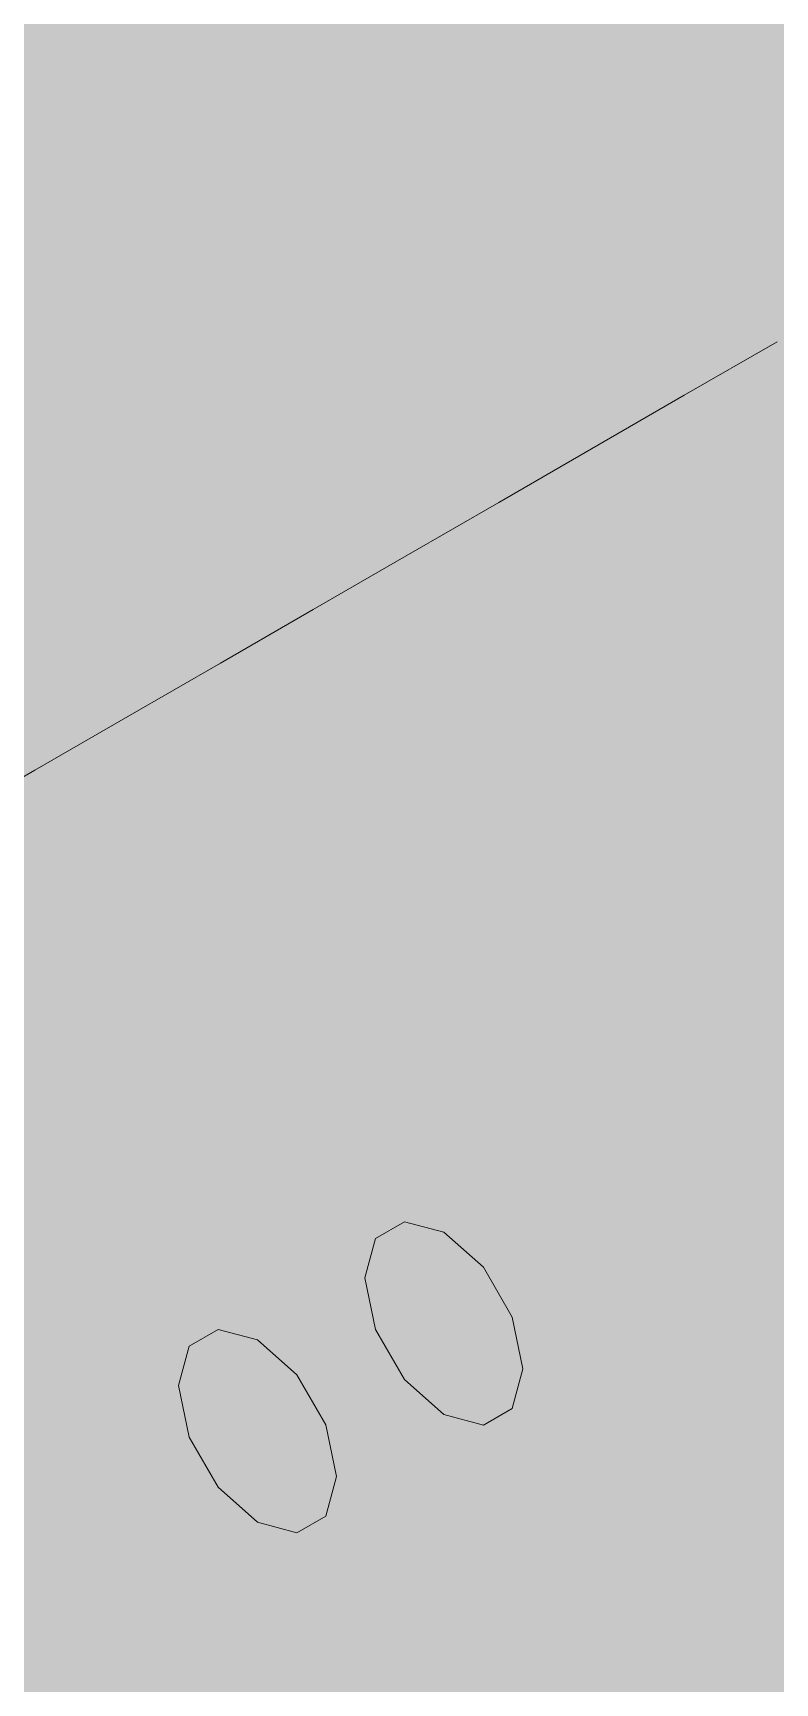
# Model space of a CAD drawing. Header units: metres. Extents: x 0 to 8.41, y 0 to 5.94.
# Drawn here: x 2.3324 to 2.4359, y 1.9119 to 2.1418 of the extents above; entities that cross this region are included whole.
import ezdxf

# ---------------------------------------------------------------- set-up
doc = ezdxf.new("R2010")
doc.units = ezdxf.units.M
doc.header["$LTSCALE"] = 0.25
doc.layers.add('ISO-3D', color=7, linetype='CONTINUOUS', lineweight=13)
doc.layers.add('ISO-3D-ARISTAS', color=250, linetype='CONTINUOUS', lineweight=13)

msp = doc.modelspace()

# ---------------------------------------------------------------- linework, layer by layer
at = {"layer": 'ISO-3D', "true_color": 0x8e8d88}
for points in [[(2.3715, 2.1472), (2.35857, 2.13974), (2.3715, 2.16149), (2.35857, 2.15402)], [(2.39735, 2.14784), (2.38443, 2.14038), (2.39735, 2.16213), (2.38443, 2.15467)], [(2.42321, 2.14848), (2.41028, 2.14102), (2.42321, 2.16277), (2.41028, 2.15531)], [(2.34565, 2.14656), (2.33272, 2.1391), (2.34565, 2.16085), (2.33272, 2.15338)], [(2.38443, 2.14038), (2.3715, 2.13292), (2.38443, 2.15467), (2.3715, 2.1472)], [(2.41028, 2.14102), (2.39735, 2.13356), (2.41028, 2.15531), (2.39735, 2.14784)], [(2.43614, 2.14166), (2.42321, 2.1342), (2.43614, 2.15595), (2.42321, 2.14848)], [(2.33272, 2.1391), (2.31979, 2.13163), (2.33272, 2.15338), (2.31979, 2.14592)], [(2.35857, 2.13974), (2.34565, 2.13228), (2.35857, 2.15402), (2.34565, 2.14656)], [(2.39735, 2.13356), (2.38443, 2.12609), (2.39735, 2.14784), (2.38443, 2.14038)], [(2.42321, 2.1342), (2.41028, 2.12674), (2.42321, 2.14848), (2.41028, 2.14102)], [(2.34565, 2.13228), (2.33272, 2.12481), (2.34565, 2.14656), (2.33272, 2.1391)], [(2.3715, 2.13292), (2.35857, 2.12545), (2.3715, 2.1472), (2.35857, 2.13974)], [(2.41028, 2.12674), (2.39735, 2.11927), (2.41028, 2.14102), (2.39735, 2.13356)], [(2.43614, 2.12738), (2.42321, 2.11991), (2.43614, 2.14166), (2.42321, 2.1342)], [(2.33272, 2.12481), (2.31979, 2.11735), (2.33272, 2.1391), (2.31979, 2.13163)], [(2.35857, 2.12545), (2.34565, 2.11799), (2.35857, 2.13974), (2.34565, 2.13228)], [(2.38443, 2.12609), (2.3715, 2.11863), (2.38443, 2.14038), (2.3715, 2.13292)], [(2.42321, 2.11991), (2.41028, 2.11245), (2.42321, 2.1342), (2.41028, 2.12674)], [(2.34565, 2.11799), (2.33272, 2.11053), (2.34565, 2.13228), (2.33272, 2.12481)], [(2.3715, 2.11863), (2.35857, 2.11117), (2.3715, 2.13292), (2.35857, 2.12545)], [(2.39735, 2.11927), (2.38443, 2.11181), (2.39735, 2.13356), (2.38443, 2.12609)], [(2.43614, 2.11309), (2.42321, 2.10563), (2.43614, 2.12738), (2.42321, 2.11991)], [(2.33272, 2.11053), (2.31979, 2.10306), (2.33272, 2.12481), (2.31979, 2.11735)], [(2.35857, 2.11117), (2.34565, 2.1037), (2.35857, 2.12545), (2.34565, 2.11799)], [(2.38443, 2.11181), (2.3715, 2.10434), (2.38443, 2.12609), (2.3715, 2.11863)], [(2.41028, 2.11245), (2.39735, 2.10499), (2.41028, 2.12674), (2.39735, 2.11927)], [(2.34565, 2.1037), (2.33272, 2.09624), (2.34565, 2.11799), (2.33272, 2.11053)], [(2.3715, 2.10434), (2.35857, 2.09688), (2.3715, 2.11863), (2.35857, 2.11117)], [(2.39735, 2.10499), (2.38443, 2.09752), (2.39735, 2.11927), (2.38443, 2.11181)], [(2.42321, 2.10563), (2.41028, 2.09816), (2.42321, 2.11991), (2.41028, 2.11245)], [(2.35857, 2.09688), (2.34565, 2.08942), (2.35857, 2.11117), (2.34565, 2.1037)], [(2.38443, 2.09752), (2.3715, 2.09006), (2.38443, 2.11181), (2.3715, 2.10434)], [(2.41028, 2.09816), (2.39735, 2.0907), (2.41028, 2.11245), (2.39735, 2.10499)], [(2.43614, 2.0988), (2.42321, 2.09134), (2.43614, 2.11309), (2.42321, 2.10563)], [(2.33272, 2.09624), (2.31979, 2.08878), (2.33272, 2.11053), (2.31979, 2.10306)], [(2.3715, 2.09006), (2.35857, 2.0826), (2.3715, 2.10434), (2.35857, 2.09688)], [(2.39735, 2.0907), (2.38443, 2.08324), (2.39735, 2.10499), (2.38443, 2.09752)], [(2.42321, 2.09134), (2.41028, 2.08388), (2.42321, 2.10563), (2.41028, 2.09816)], [(2.34565, 2.08942), (2.33272, 2.08195), (2.34565, 2.1037), (2.33272, 2.09624)], [(2.38443, 2.08324), (2.3715, 2.07577), (2.38443, 2.09752), (2.3715, 2.09006)], [(2.41028, 2.08388), (2.39735, 2.07641), (2.41028, 2.09816), (2.39735, 2.0907)], [(2.33272, 2.08195), (2.31979, 2.07449), (2.33272, 2.09624), (2.31979, 2.08878)], [(2.35857, 2.0826), (2.34565, 2.07513), (2.35857, 2.09688), (2.34565, 2.08942)], [(2.39735, 2.07641), (2.38443, 2.06895), (2.39735, 2.0907), (2.38443, 2.08324)], [(2.34565, 2.07513), (2.33272, 2.06767), (2.34565, 2.08942), (2.33272, 2.08195)], [(2.3715, 2.07577), (2.35857, 2.06831), (2.3715, 2.09006), (2.35857, 2.0826)], [(2.33272, 2.06767), (2.31979, 2.06021), (2.33272, 2.08195), (2.31979, 2.07449)], [(2.35857, 2.06831), (2.34565, 2.06085), (2.35857, 2.0826), (2.34565, 2.07513)], [(2.38443, 2.06895), (2.3715, 2.06149), (2.38443, 2.08324), (2.3715, 2.07577)], [(2.34565, 2.06085), (2.33272, 2.05338), (2.34565, 2.07513), (2.33272, 2.06767)], [(2.3715, 2.06149), (2.35857, 2.05402), (2.3715, 2.07577), (2.35857, 2.06831)], [(2.33272, 2.05338), (2.31979, 2.04592), (2.33272, 2.06767), (2.31979, 2.06021)], [(2.35857, 2.05402), (2.34565, 2.04656), (2.35857, 2.06831), (2.34565, 2.06085)], [(2.34565, 2.04656), (2.33272, 2.0391), (2.34565, 2.06085), (2.33272, 2.05338)], [(2.33272, 2.0391), (2.31979, 2.03163), (2.33272, 2.05338), (2.31979, 2.04592)]]:
    msp.add_solid(points, dxfattribs=at)
at = {"layer": 'ISO-3D', "true_color": 0xb7aa8e}
for points in [[(2.32661, 2.147), (2.33898, 2.13986), (2.32661, 2.16129), (2.33898, 2.15414)], [(2.35136, 2.147), (2.36373, 2.13986), (2.35136, 2.16129), (2.36373, 2.15414)], [(2.3761, 2.147), (2.38847, 2.13986), (2.3761, 2.16129), (2.38847, 2.15414)], [(2.40084, 2.147), (2.41321, 2.13986), (2.40084, 2.16129), (2.41321, 2.15414)], [(2.42559, 2.147), (2.43796, 2.13986), (2.42559, 2.16129), (2.43796, 2.15414)], [(2.33898, 2.13986), (2.35136, 2.13271), (2.33898, 2.15414), (2.35136, 2.147)], [(2.36373, 2.13986), (2.3761, 2.13271), (2.36373, 2.15414), (2.3761, 2.147)], [(2.38847, 2.13986), (2.40084, 2.13271), (2.38847, 2.15414), (2.40084, 2.147)], [(2.41321, 2.13986), (2.42559, 2.13271), (2.41321, 2.15414), (2.42559, 2.147)], [(2.32661, 2.13271), (2.33898, 2.12557), (2.32661, 2.147), (2.33898, 2.13986)], [(2.35136, 2.13271), (2.36373, 2.12557), (2.35136, 2.147), (2.36373, 2.13986)], [(2.3761, 2.13271), (2.38847, 2.12557), (2.3761, 2.147), (2.38847, 2.13986)], [(2.40084, 2.13271), (2.41321, 2.12557), (2.40084, 2.147), (2.41321, 2.13986)], [(2.42559, 2.13271), (2.43796, 2.12557), (2.42559, 2.147), (2.43796, 2.13986)], [(2.33898, 2.12557), (2.35136, 2.11843), (2.33898, 2.13986), (2.35136, 2.13271)], [(2.36373, 2.12557), (2.3761, 2.11843), (2.36373, 2.13986), (2.3761, 2.13271)], [(2.38847, 2.12557), (2.40084, 2.11843), (2.38847, 2.13986), (2.40084, 2.13271)], [(2.41321, 2.12557), (2.42559, 2.11843), (2.41321, 2.13986), (2.42559, 2.13271)], [(2.32661, 2.11843), (2.33898, 2.11129), (2.32661, 2.13271), (2.33898, 2.12557)], [(2.35136, 2.11843), (2.36373, 2.11129), (2.35136, 2.13271), (2.36373, 2.12557)], [(2.3761, 2.11843), (2.38847, 2.11129), (2.3761, 2.13271), (2.38847, 2.12557)], [(2.40084, 2.11843), (2.41321, 2.11129), (2.40084, 2.13271), (2.41321, 2.12557)], [(2.42559, 2.11843), (2.43796, 2.11129), (2.42559, 2.13271), (2.43796, 2.12557)], [(2.33898, 2.11129), (2.35136, 2.10414), (2.33898, 2.12557), (2.35136, 2.11843)], [(2.36373, 2.11129), (2.3761, 2.10414), (2.36373, 2.12557), (2.3761, 2.11843)], [(2.38847, 2.11129), (2.40084, 2.10414), (2.38847, 2.12557), (2.40084, 2.11843)], [(2.41321, 2.11129), (2.42559, 2.10414), (2.41321, 2.12557), (2.42559, 2.11843)], [(2.32661, 2.1051), (2.33898, 2.09795), (2.32661, 2.11843), (2.33898, 2.11129)], [(2.35136, 2.10414), (2.36373, 2.097), (2.35136, 2.11843), (2.36373, 2.11129)], [(2.3761, 2.10414), (2.38847, 2.097), (2.3761, 2.11843), (2.38847, 2.11129)], [(2.40084, 2.10414), (2.41321, 2.097), (2.40084, 2.11843), (2.41321, 2.11129)], [(2.42559, 2.10414), (2.43796, 2.097), (2.42559, 2.11843), (2.43796, 2.11129)], [(2.33898, 2.09795), (2.35136, 2.09081), (2.33898, 2.11129), (2.35136, 2.10414)], [(2.36373, 2.097), (2.3761, 2.08986), (2.36373, 2.11129), (2.3761, 2.10414)], [(2.38847, 2.097), (2.40084, 2.08986), (2.38847, 2.11129), (2.40084, 2.10414)], [(2.41321, 2.097), (2.42559, 2.08986), (2.41321, 2.11129), (2.42559, 2.10414)], [(2.32661, 2.09176), (2.33898, 2.08462), (2.32661, 2.1051), (2.33898, 2.09795)], [(2.35136, 2.09081), (2.36373, 2.08367), (2.35136, 2.10414), (2.36373, 2.097)], [(2.3761, 2.08986), (2.38847, 2.08271), (2.3761, 2.10414), (2.38847, 2.097)], [(2.40084, 2.08986), (2.41321, 2.08271), (2.40084, 2.10414), (2.41321, 2.097)], [(2.42559, 2.08986), (2.43796, 2.08271), (2.42559, 2.10414), (2.43796, 2.097)], [(2.33898, 2.08462), (2.35136, 2.07748), (2.33898, 2.09795), (2.35136, 2.09081)], [(2.36373, 2.08367), (2.3761, 2.07652), (2.36373, 2.097), (2.3761, 2.08986)], [(2.38847, 2.08271), (2.40084, 2.07557), (2.38847, 2.097), (2.40084, 2.08986)], [(2.41321, 2.08271), (2.42559, 2.07557), (2.41321, 2.097), (2.42559, 2.08986)], [(2.32661, 2.07843), (2.33898, 2.07129), (2.32661, 2.09176), (2.33898, 2.08462)], [(2.35136, 2.07748), (2.36373, 2.07033), (2.35136, 2.09081), (2.36373, 2.08367)], [(2.3761, 2.07652), (2.38847, 2.06938), (2.3761, 2.08986), (2.38847, 2.08271)], [(2.40084, 2.07557), (2.41321, 2.06843), (2.40084, 2.08986), (2.41321, 2.08271)], [(2.42559, 2.07557), (2.43796, 2.06843), (2.42559, 2.08986), (2.43796, 2.08271)], [(2.33898, 2.07129), (2.35136, 2.06414), (2.33898, 2.08462), (2.35136, 2.07748)], [(2.36373, 2.07033), (2.3761, 2.06319), (2.36373, 2.08367), (2.3761, 2.07652)], [(2.38847, 2.06938), (2.40084, 2.06224), (2.38847, 2.08271), (2.40084, 2.07557)], [(2.41321, 2.06843), (2.42559, 2.06129), (2.41321, 2.08271), (2.42559, 2.07557)], [(2.32661, 2.06414), (2.33898, 2.057), (2.32661, 2.07843), (2.33898, 2.07129)], [(2.35136, 2.06414), (2.36373, 2.057), (2.35136, 2.07748), (2.36373, 2.07033)], [(2.3761, 2.06319), (2.38847, 2.05605), (2.3761, 2.07652), (2.38847, 2.06938)], [(2.40084, 2.06224), (2.41321, 2.0551), (2.40084, 2.07557), (2.41321, 2.06843)], [(2.42559, 2.06129), (2.43796, 2.05414), (2.42559, 2.07557), (2.43796, 2.06843)], [(2.33898, 2.057), (2.35136, 2.04986), (2.33898, 2.07129), (2.35136, 2.06414)], [(2.36373, 2.057), (2.3761, 2.04986), (2.36373, 2.07033), (2.3761, 2.06319)], [(2.38847, 2.05605), (2.40084, 2.0489), (2.38847, 2.06938), (2.40084, 2.06224)], [(2.41321, 2.0551), (2.42559, 2.04795), (2.41321, 2.06843), (2.42559, 2.06129)], [(2.32661, 2.04986), (2.33898, 2.04271), (2.32661, 2.06414), (2.33898, 2.057)], [(2.35136, 2.04986), (2.36373, 2.04271), (2.35136, 2.06414), (2.36373, 2.057)], [(2.3761, 2.04986), (2.38847, 2.04271), (2.3761, 2.06319), (2.38847, 2.05605)], [(2.40084, 2.0489), (2.41321, 2.04176), (2.40084, 2.06224), (2.41321, 2.0551)], [(2.42559, 2.04795), (2.43796, 2.04081), (2.42559, 2.06129), (2.43796, 2.05414)], [(2.33898, 2.04271), (2.35136, 2.03557), (2.33898, 2.057), (2.35136, 2.04986)], [(2.36373, 2.04271), (2.3761, 2.03557), (2.36373, 2.057), (2.3761, 2.04986)], [(2.38847, 2.04271), (2.40084, 2.03557), (2.38847, 2.05605), (2.40084, 2.0489)], [(2.41321, 2.04176), (2.42559, 2.03462), (2.41321, 2.0551), (2.42559, 2.04795)], [(2.32661, 2.03557), (2.33898, 2.02843), (2.32661, 2.04986), (2.33898, 2.04271)], [(2.35136, 2.03557), (2.36373, 2.02843), (2.35136, 2.04986), (2.36373, 2.04271)], [(2.3761, 2.03557), (2.38847, 2.02843), (2.3761, 2.04986), (2.38847, 2.04271)], [(2.40084, 2.03557), (2.41321, 2.02843), (2.40084, 2.0489), (2.41321, 2.04176)], [(2.42559, 2.03462), (2.43796, 2.02748), (2.42559, 2.04795), (2.43796, 2.04081)], [(2.33898, 2.02843), (2.35136, 2.02129), (2.33898, 2.04271), (2.35136, 2.03557)], [(2.36373, 2.02843), (2.3761, 2.02129), (2.36373, 2.04271), (2.3761, 2.03557)], [(2.38847, 2.02843), (2.40084, 2.02129), (2.38847, 2.04271), (2.40084, 2.03557)], [(2.41321, 2.02843), (2.42559, 2.02129), (2.41321, 2.04176), (2.42559, 2.03462)], [(2.32661, 2.02129), (2.33898, 2.01414), (2.32661, 2.03557), (2.33898, 2.02843)], [(2.35136, 2.02129), (2.36373, 2.01414), (2.35136, 2.03557), (2.36373, 2.02843)], [(2.3761, 2.02129), (2.38847, 2.01414), (2.3761, 2.03557), (2.38847, 2.02843)], [(2.40084, 2.02129), (2.41321, 2.01414), (2.40084, 2.03557), (2.41321, 2.02843)], [(2.42559, 2.02129), (2.43796, 2.01414), (2.42559, 2.03462), (2.43796, 2.02748)], [(2.33898, 2.01414), (2.35136, 2.007), (2.33898, 2.02843), (2.35136, 2.02129)], [(2.36373, 2.01414), (2.3761, 2.007), (2.36373, 2.02843), (2.3761, 2.02129)], [(2.38847, 2.01414), (2.40084, 2.007), (2.38847, 2.02843), (2.40084, 2.02129)], [(2.41321, 2.01414), (2.42559, 2.007), (2.41321, 2.02843), (2.42559, 2.02129)], [(2.32661, 2.007), (2.33898, 1.99986), (2.32661, 2.02129), (2.33898, 2.01414)], [(2.35136, 2.007), (2.36373, 1.99986), (2.35136, 2.02129), (2.36373, 2.01414)], [(2.3761, 2.007), (2.38847, 1.99986), (2.3761, 2.02129), (2.38847, 2.01414)], [(2.40084, 2.007), (2.41321, 1.99986), (2.40084, 2.02129), (2.41321, 2.01414)], [(2.42559, 2.007), (2.43796, 1.99986), (2.42559, 2.02129), (2.43796, 2.01414)], [(2.33898, 1.99986), (2.35136, 1.99271), (2.33898, 2.01414), (2.35136, 2.007)], [(2.36373, 1.99986), (2.3761, 1.99271), (2.36373, 2.01414), (2.3761, 2.007)], [(2.38847, 1.99986), (2.40084, 1.99271), (2.38847, 2.01414), (2.40084, 2.007)], [(2.41321, 1.99986), (2.42559, 1.99271), (2.41321, 2.01414), (2.42559, 2.007)], [(2.32661, 1.99271), (2.33898, 1.98557), (2.32661, 2.007), (2.33898, 1.99986)], [(2.35136, 1.99271), (2.36373, 1.98557), (2.35136, 2.007), (2.36373, 1.99986)], [(2.3761, 1.99271), (2.38847, 1.98557), (2.3761, 2.007), (2.38847, 1.99986)], [(2.40084, 1.99271), (2.41321, 1.98557), (2.40084, 2.007), (2.41321, 1.99986)], [(2.42559, 1.99271), (2.43796, 1.98557), (2.42559, 2.007), (2.43796, 1.99986)], [(2.33898, 1.98557), (2.35136, 1.97843), (2.33898, 1.99986), (2.35136, 1.99271)], [(2.36373, 1.98557), (2.3761, 1.97843), (2.36373, 1.99986), (2.3761, 1.99271)], [(2.38847, 1.98557), (2.40084, 1.97843), (2.38847, 1.99986), (2.40084, 1.99271)], [(2.41321, 1.98557), (2.42559, 1.97843), (2.41321, 1.99986), (2.42559, 1.99271)], [(2.32661, 1.97843), (2.33898, 1.97129), (2.32661, 1.99271), (2.33898, 1.98557)], [(2.35136, 1.97843), (2.36373, 1.97129), (2.35136, 1.99271), (2.36373, 1.98557)], [(2.3761, 1.97843), (2.38847, 1.97129), (2.3761, 1.99271), (2.38847, 1.98557)], [(2.40084, 1.97843), (2.41321, 1.97129), (2.40084, 1.99271), (2.41321, 1.98557)], [(2.42559, 1.97843), (2.43796, 1.97129), (2.42559, 1.99271), (2.43796, 1.98557)], [(2.33898, 1.97129), (2.35136, 1.96414), (2.33898, 1.98557), (2.35136, 1.97843)], [(2.36373, 1.97129), (2.3761, 1.96414), (2.36373, 1.98557), (2.3761, 1.97843)], [(2.38847, 1.97129), (2.40084, 1.96414), (2.38847, 1.98557), (2.40084, 1.97843)], [(2.41321, 1.97129), (2.42559, 1.96414), (2.41321, 1.98557), (2.42559, 1.97843)], [(2.32661, 1.96414), (2.33898, 1.957), (2.32661, 1.97843), (2.33898, 1.97129)], [(2.35136, 1.96414), (2.36373, 1.957), (2.35136, 1.97843), (2.36373, 1.97129)], [(2.3761, 1.96414), (2.38847, 1.957), (2.3761, 1.97843), (2.38847, 1.97129)], [(2.40084, 1.96414), (2.41321, 1.957), (2.40084, 1.97843), (2.41321, 1.97129)], [(2.42559, 1.96414), (2.43796, 1.957), (2.42559, 1.97843), (2.43796, 1.97129)], [(2.33898, 1.957), (2.35136, 1.94986), (2.33898, 1.97129), (2.35136, 1.96414)], [(2.36373, 1.957), (2.3761, 1.94986), (2.36373, 1.97129), (2.3761, 1.96414)], [(2.38847, 1.957), (2.40084, 1.94986), (2.38847, 1.97129), (2.40084, 1.96414)], [(2.41321, 1.957), (2.42559, 1.94986), (2.41321, 1.97129), (2.42559, 1.96414)], [(2.32661, 1.94986), (2.33898, 1.94271), (2.32661, 1.96414), (2.33898, 1.957)], [(2.35136, 1.94986), (2.36373, 1.94271), (2.35136, 1.96414), (2.36373, 1.957)], [(2.3761, 1.94986), (2.38847, 1.94271), (2.3761, 1.96414), (2.38847, 1.957)], [(2.40084, 1.94986), (2.41321, 1.94271), (2.40084, 1.96414), (2.41321, 1.957)], [(2.42559, 1.94986), (2.43796, 1.94271), (2.42559, 1.96414), (2.43796, 1.957)], [(2.33898, 1.94271), (2.35136, 1.93557), (2.33898, 1.957), (2.35136, 1.94986)], [(2.36373, 1.94271), (2.3761, 1.93557), (2.36373, 1.957), (2.3761, 1.94986)], [(2.38847, 1.94271), (2.40084, 1.93557), (2.38847, 1.957), (2.40084, 1.94986)], [(2.41321, 1.94271), (2.42559, 1.93557), (2.41321, 1.957), (2.42559, 1.94986)], [(2.32661, 1.93557), (2.33898, 1.92843), (2.32661, 1.94986), (2.33898, 1.94271)], [(2.35136, 1.93557), (2.36373, 1.92843), (2.35136, 1.94986), (2.36373, 1.94271)], [(2.3761, 1.93557), (2.38847, 1.92843), (2.3761, 1.94986), (2.38847, 1.94271)], [(2.40084, 1.93557), (2.41321, 1.92843), (2.40084, 1.94986), (2.41321, 1.94271)], [(2.42559, 1.93557), (2.43796, 1.92843), (2.42559, 1.94986), (2.43796, 1.94271)], [(2.33898, 1.92843), (2.35136, 1.92129), (2.33898, 1.94271), (2.35136, 1.93557)], [(2.36373, 1.92843), (2.3761, 1.92129), (2.36373, 1.94271), (2.3761, 1.93557)], [(2.38847, 1.92843), (2.40084, 1.92129), (2.38847, 1.94271), (2.40084, 1.93557)], [(2.41321, 1.92843), (2.42559, 1.92129), (2.41321, 1.94271), (2.42559, 1.93557)], [(2.32661, 1.92129), (2.33898, 1.91414), (2.32661, 1.93557), (2.33898, 1.92843)], [(2.35136, 1.92129), (2.36373, 1.91414), (2.35136, 1.93557), (2.36373, 1.92843)], [(2.3761, 1.92129), (2.38847, 1.91414), (2.3761, 1.93557), (2.38847, 1.92843)], [(2.40084, 1.92129), (2.41321, 1.91414), (2.40084, 1.93557), (2.41321, 1.92843)], [(2.42559, 1.92129), (2.43796, 1.91414), (2.42559, 1.93557), (2.43796, 1.92843)], [(2.33898, 1.91414), (2.35136, 1.907), (2.33898, 1.92843), (2.35136, 1.92129)], [(2.36373, 1.91414), (2.3761, 1.907), (2.36373, 1.92843), (2.3761, 1.92129)], [(2.38847, 1.91414), (2.40084, 1.907), (2.38847, 1.92843), (2.40084, 1.92129)], [(2.41321, 1.91414), (2.42559, 1.907), (2.41321, 1.92843), (2.42559, 1.92129)], [(2.32661, 1.907), (2.33898, 1.89986), (2.32661, 1.92129), (2.33898, 1.91414)], [(2.35136, 1.907), (2.36373, 1.89986), (2.35136, 1.92129), (2.36373, 1.91414)], [(2.3761, 1.907), (2.38847, 1.89986), (2.3761, 1.92129), (2.38847, 1.91414)], [(2.40084, 1.907), (2.41321, 1.89986), (2.40084, 1.92129), (2.41321, 1.91414)], [(2.42559, 1.907), (2.43796, 1.89986), (2.42559, 1.92129), (2.43796, 1.91414)], [(2.33898, 1.89986), (2.35136, 1.89271), (2.33898, 1.91414), (2.35136, 1.907)], [(2.36373, 1.89986), (2.3761, 1.89271), (2.36373, 1.91414), (2.3761, 1.907)], [(2.38847, 1.89986), (2.40084, 1.89271), (2.38847, 1.91414), (2.40084, 1.907)], [(2.41321, 1.89986), (2.42559, 1.89271), (2.41321, 1.91414), (2.42559, 1.907)]]:
    msp.add_solid(points, dxfattribs=at)
at = {"layer": 'ISO-3D', "true_color": 0xb0aea8}
for points in [[(2.43614, 2.0988), (2.44851, 2.09166), (2.42321, 2.09134), (2.43558, 2.0842)], [(2.42321, 2.09134), (2.43558, 2.0842), (2.41028, 2.08388), (2.42265, 2.07674)], [(2.44851, 2.09166), (2.46088, 2.08452), (2.43558, 2.0842), (2.44795, 2.07706)], [(2.41028, 2.08388), (2.42265, 2.07674), (2.39735, 2.07641), (2.40973, 2.06927)], [(2.43558, 2.0842), (2.44795, 2.07706), (2.42265, 2.07674), (2.43502, 2.06959)], [(2.39735, 2.07641), (2.40973, 2.06927), (2.38443, 2.06895), (2.3968, 2.06181)], [(2.42265, 2.07674), (2.43502, 2.06959), (2.40973, 2.06927), (2.4221, 2.06213)], [(2.44795, 2.07706), (2.46032, 2.06991), (2.43502, 2.06959), (2.4474, 2.06245)], [(2.43502, 2.06959), (2.4474, 2.06245), (2.4221, 2.06213), (2.43447, 2.05499)], [(2.38443, 2.06895), (2.3968, 2.06181), (2.3715, 2.06149), (2.38387, 2.05434)], [(2.40973, 2.06927), (2.4221, 2.06213), (2.3968, 2.06181), (2.40917, 2.05467)], [(2.3715, 2.06149), (2.38387, 2.05434), (2.35857, 2.05402), (2.37094, 2.04688)], [(2.3968, 2.06181), (2.40917, 2.05467), (2.38387, 2.05434), (2.39624, 2.0472)], [(2.4221, 2.06213), (2.43447, 2.05499), (2.40917, 2.05467), (2.42154, 2.04752)], [(2.4474, 2.06245), (2.45977, 2.05531), (2.43447, 2.05499), (2.44684, 2.04784)], [(2.35857, 2.05402), (2.37094, 2.04688), (2.34565, 2.04656), (2.35802, 2.03942)], [(2.38387, 2.05434), (2.39624, 2.0472), (2.37094, 2.04688), (2.38332, 2.03974)], [(2.40917, 2.05467), (2.42154, 2.04752), (2.39624, 2.0472), (2.40862, 2.04006)], [(2.43447, 2.05499), (2.44684, 2.04784), (2.42154, 2.04752), (2.43391, 2.04038)], [(2.34565, 2.04656), (2.35802, 2.03942), (2.33272, 2.0391), (2.34509, 2.03195)], [(2.37094, 2.04688), (2.38332, 2.03974), (2.35802, 2.03942), (2.37039, 2.03228)], [(2.39624, 2.0472), (2.40862, 2.04006), (2.38332, 2.03974), (2.39569, 2.0326)], [(2.42154, 2.04752), (2.43391, 2.04038), (2.40862, 2.04006), (2.42099, 2.03292)], [(2.44684, 2.04784), (2.45921, 2.0407), (2.43391, 2.04038), (2.44629, 2.03324)], [(2.38332, 2.03974), (2.39569, 2.0326), (2.37039, 2.03228), (2.38276, 2.02513)], [(2.40862, 2.04006), (2.42099, 2.03292), (2.39569, 2.0326), (2.40806, 2.02545)], [(2.43391, 2.04038), (2.44629, 2.03324), (2.42099, 2.03292), (2.43336, 2.02577)], [(2.33272, 2.0391), (2.34509, 2.03195), (2.31979, 2.03163), (2.33216, 2.02449)], [(2.35802, 2.03942), (2.37039, 2.03228), (2.34509, 2.03195), (2.35746, 2.02481)], [(2.42099, 2.03292), (2.43336, 2.02577), (2.40806, 2.02545), (2.42043, 2.01831)], [(2.44629, 2.03324), (2.45866, 2.02609), (2.43336, 2.02577), (2.44573, 2.01863)], [(2.34509, 2.03195), (2.35746, 2.02481), (2.33216, 2.02449), (2.34454, 2.01735)], [(2.37039, 2.03228), (2.38276, 2.02513), (2.35746, 2.02481), (2.36983, 2.01767)], [(2.39569, 2.0326), (2.40806, 2.02545), (2.38276, 2.02513), (2.39513, 2.01799)], [(2.33216, 2.02449), (2.34454, 2.01735), (2.31924, 2.01703), (2.33161, 2.00989)], [(2.35746, 2.02481), (2.36983, 2.01767), (2.34454, 2.01735), (2.35691, 2.01021)], [(2.38276, 2.02513), (2.39513, 2.01799), (2.36983, 2.01767), (2.38221, 2.01053)], [(2.40806, 2.02545), (2.42043, 2.01831), (2.39513, 2.01799), (2.4075, 2.01085)], [(2.43336, 2.02577), (2.44573, 2.01863), (2.42043, 2.01831), (2.4328, 2.01117)], [(2.34454, 2.01735), (2.35691, 2.01021), (2.33161, 2.00989), (2.34398, 2.00274)], [(2.36983, 2.01767), (2.38221, 2.01053), (2.35691, 2.01021), (2.36928, 2.00306)], [(2.39513, 2.01799), (2.4075, 2.01085), (2.38221, 2.01053), (2.39458, 2.00338)], [(2.42043, 2.01831), (2.4328, 2.01117), (2.4075, 2.01085), (2.41988, 2.0037)], [(2.44573, 2.01863), (2.4581, 2.01149), (2.4328, 2.01117), (2.44518, 2.00402)], [(2.33161, 2.00989), (2.34398, 2.00274), (2.31868, 2.00242), (2.33105, 1.99528)], [(2.35691, 2.01021), (2.36928, 2.00306), (2.34398, 2.00274), (2.35635, 1.9956)], [(2.38221, 2.01053), (2.39458, 2.00338), (2.36928, 2.00306), (2.38165, 1.99592)], [(2.4075, 2.01085), (2.41988, 2.0037), (2.39458, 2.00338), (2.40695, 1.99624)], [(2.4328, 2.01117), (2.44518, 2.00402), (2.41988, 2.0037), (2.43225, 1.99656)], [(2.36928, 2.00306), (2.38165, 1.99592), (2.35635, 1.9956), (2.36872, 1.98846)], [(2.39458, 2.00338), (2.40695, 1.99624), (2.38165, 1.99592), (2.39402, 1.98878)], [(2.41988, 2.0037), (2.43225, 1.99656), (2.40695, 1.99624), (2.41932, 1.9891)], [(2.44518, 2.00402), (2.45755, 1.99688), (2.43225, 1.99656), (2.44462, 1.98942)], [(2.34398, 2.00274), (2.35635, 1.9956), (2.33105, 1.99528), (2.34343, 1.98814)], [(2.38165, 1.99592), (2.39402, 1.98878), (2.36872, 1.98846), (2.3811, 1.98131)], [(2.40695, 1.99624), (2.41932, 1.9891), (2.39402, 1.98878), (2.40639, 1.98163)], [(2.43225, 1.99656), (2.44462, 1.98942), (2.41932, 1.9891), (2.43169, 1.98195)], [(2.33105, 1.99528), (2.34343, 1.98814), (2.31813, 1.98782), (2.3305, 1.98067)], [(2.35635, 1.9956), (2.36872, 1.98846), (2.34343, 1.98814), (2.3558, 1.98099)], [(2.41932, 1.9891), (2.43169, 1.98195), (2.40639, 1.98163), (2.41877, 1.97449)], [(2.44462, 1.98942), (2.45699, 1.98228), (2.43169, 1.98195), (2.44407, 1.97481)], [(2.34343, 1.98814), (2.3558, 1.98099), (2.3305, 1.98067), (2.34287, 1.97353)], [(2.36872, 1.98846), (2.3811, 1.98131), (2.3558, 1.98099), (2.36817, 1.97385)], [(2.39402, 1.98878), (2.40639, 1.98163), (2.3811, 1.98131), (2.39347, 1.97417)], [(2.3305, 1.98067), (2.34287, 1.97353), (2.31757, 1.97321), (2.32994, 1.96607)], [(2.3558, 1.98099), (2.36817, 1.97385), (2.34287, 1.97353), (2.35524, 1.96639)], [(2.3811, 1.98131), (2.39347, 1.97417), (2.36817, 1.97385), (2.38054, 1.96671)], [(2.40639, 1.98163), (2.41877, 1.97449), (2.39347, 1.97417), (2.40584, 1.96703)], [(2.43169, 1.98195), (2.44407, 1.97481), (2.41877, 1.97449), (2.43114, 1.96735)], [(2.34287, 1.97353), (2.35524, 1.96639), (2.32994, 1.96607), (2.34231, 1.95892)], [(2.36817, 1.97385), (2.38054, 1.96671), (2.35524, 1.96639), (2.36761, 1.95924)], [(2.39347, 1.97417), (2.40584, 1.96703), (2.38054, 1.96671), (2.39291, 1.95956)], [(2.41877, 1.97449), (2.43114, 1.96735), (2.40584, 1.96703), (2.41821, 1.95989)], [(2.44407, 1.97481), (2.45644, 1.96767), (2.43114, 1.96735), (2.44351, 1.96021)], [(2.32994, 1.96607), (2.34231, 1.95892), (2.31702, 1.9586), (2.32939, 1.95146)], [(2.35524, 1.96639), (2.36761, 1.95924), (2.34231, 1.95892), (2.35469, 1.95178)], [(2.38054, 1.96671), (2.39291, 1.95956), (2.36761, 1.95924), (2.37999, 1.9521)], [(2.40584, 1.96703), (2.41821, 1.95989), (2.39291, 1.95956), (2.40528, 1.95242)], [(2.43114, 1.96735), (2.44351, 1.96021), (2.41821, 1.95989), (2.43058, 1.95274)], [(2.36761, 1.95924), (2.37999, 1.9521), (2.35469, 1.95178), (2.36706, 1.94464)], [(2.39291, 1.95956), (2.40528, 1.95242), (2.37999, 1.9521), (2.39236, 1.94496)], [(2.41821, 1.95989), (2.43058, 1.95274), (2.40528, 1.95242), (2.41766, 1.94528)], [(2.44351, 1.96021), (2.45588, 1.95306), (2.43058, 1.95274), (2.44295, 1.9456)], [(2.34231, 1.95892), (2.35469, 1.95178), (2.32939, 1.95146), (2.34176, 1.94432)], [(2.40528, 1.95242), (2.41766, 1.94528), (2.39236, 1.94496), (2.40473, 1.93782)], [(2.43058, 1.95274), (2.44295, 1.9456), (2.41766, 1.94528), (2.43003, 1.93814)], [(2.32939, 1.95146), (2.34176, 1.94432), (2.31646, 1.944), (2.32883, 1.93685)], [(2.35469, 1.95178), (2.36706, 1.94464), (2.34176, 1.94432), (2.35413, 1.93717)], [(2.37999, 1.9521), (2.39236, 1.94496), (2.36706, 1.94464), (2.37943, 1.93749)], [(2.44295, 1.9456), (2.45533, 1.93846), (2.43003, 1.93814), (2.4424, 1.93099)], [(2.34176, 1.94432), (2.35413, 1.93717), (2.32883, 1.93685), (2.3412, 1.92971)], [(2.36706, 1.94464), (2.37943, 1.93749), (2.35413, 1.93717), (2.3665, 1.93003)], [(2.39236, 1.94496), (2.40473, 1.93782), (2.37943, 1.93749), (2.3918, 1.93035)], [(2.41766, 1.94528), (2.43003, 1.93814), (2.40473, 1.93782), (2.4171, 1.93067)], [(2.32883, 1.93685), (2.3412, 1.92971), (2.31591, 1.92939), (2.32828, 1.92225)], [(2.35413, 1.93717), (2.3665, 1.93003), (2.3412, 1.92971), (2.35358, 1.92257)], [(2.37943, 1.93749), (2.3918, 1.93035), (2.3665, 1.93003), (2.37887, 1.92289)], [(2.40473, 1.93782), (2.4171, 1.93067), (2.3918, 1.93035), (2.40417, 1.92321)], [(2.43003, 1.93814), (2.4424, 1.93099), (2.4171, 1.93067), (2.42947, 1.92353)], [(2.3412, 1.92971), (2.35358, 1.92257), (2.32828, 1.92225), (2.34065, 1.9151)], [(2.3665, 1.93003), (2.37887, 1.92289), (2.35358, 1.92257), (2.36595, 1.91543)], [(2.3918, 1.93035), (2.40417, 1.92321), (2.37887, 1.92289), (2.39125, 1.91575)], [(2.4171, 1.93067), (2.42947, 1.92353), (2.40417, 1.92321), (2.41655, 1.91607)], [(2.4424, 1.93099), (2.45477, 1.92385), (2.42947, 1.92353), (2.44184, 1.91639)], [(2.35358, 1.92257), (2.36595, 1.91543), (2.34065, 1.9151), (2.35302, 1.90796)], [(2.37887, 1.92289), (2.39125, 1.91575), (2.36595, 1.91543), (2.37832, 1.90828)], [(2.40417, 1.92321), (2.41655, 1.91607), (2.39125, 1.91575), (2.40362, 1.9086)], [(2.42947, 1.92353), (2.44184, 1.91639), (2.41655, 1.91607), (2.42892, 1.90892)], [(2.32828, 1.92225), (2.34065, 1.9151), (2.31535, 1.91478), (2.32772, 1.90764)], [(2.36595, 1.91543), (2.37832, 1.90828), (2.35302, 1.90796), (2.36539, 1.90082)], [(2.39125, 1.91575), (2.40362, 1.9086), (2.37832, 1.90828), (2.39069, 1.90114)], [(2.41655, 1.91607), (2.42892, 1.90892), (2.40362, 1.9086), (2.41599, 1.90146)], [(2.44184, 1.91639), (2.45422, 1.90924), (2.42892, 1.90892), (2.44129, 1.90178)], [(2.34065, 1.9151), (2.35302, 1.90796), (2.32772, 1.90764), (2.34009, 1.9005)]]:
    msp.add_solid(points, dxfattribs=at)
at = {"layer": 'ISO-3D', "true_color": 0x603d28}
for points in [[(2.38018, 1.97385), (2.38421, 1.97617), (2.3542, 1.95885), (2.35823, 1.96117)], [(2.39923, 1.95015), (2.39521, 1.94783), (2.37325, 1.93515), (2.36923, 1.93283)]]:
    msp.add_solid(points, dxfattribs=at)
at = {"layer": 'ISO-3D', "true_color": 0x754a31}
for points in [[(2.38421, 1.97617), (2.38971, 1.9747), (2.35823, 1.96117), (2.36373, 1.9597)], [(2.39521, 1.94783), (2.38971, 1.9493), (2.36923, 1.93283), (2.36373, 1.9343)]]:
    msp.add_solid(points, dxfattribs=at)
at = {"layer": 'ISO-3D', "true_color": 0x6f472f}
for points in [[(2.38971, 1.962), (2.38018, 1.97385), (2.38421, 1.97617)], [(2.38971, 1.962), (2.38421, 1.97617), (2.38971, 1.9747)], [(2.38971, 1.962), (2.37871, 1.96835), (2.38018, 1.97385)], [(2.38971, 1.962), (2.38971, 1.9747), (2.39521, 1.96982)], [(2.38971, 1.962), (2.38018, 1.96115), (2.37871, 1.96835)], [(2.38971, 1.962), (2.39521, 1.96982), (2.39923, 1.96285)], [(2.38971, 1.962), (2.38421, 1.95418), (2.38018, 1.96115)], [(2.38971, 1.962), (2.38971, 1.9493), (2.38421, 1.95418)], [(2.38971, 1.962), (2.39923, 1.96285), (2.40071, 1.95565)], [(2.38971, 1.962), (2.39521, 1.94783), (2.38971, 1.9493)], [(2.38971, 1.962), (2.39923, 1.95015), (2.39521, 1.94783)], [(2.38971, 1.962), (2.40071, 1.95565), (2.39923, 1.95015)], [(2.36373, 1.947), (2.3542, 1.95885), (2.35823, 1.96117)], [(2.36373, 1.947), (2.35823, 1.96117), (2.36373, 1.9597)], [(2.36373, 1.947), (2.36373, 1.9597), (2.36923, 1.95482)], [(2.36373, 1.947), (2.35273, 1.95335), (2.3542, 1.95885)], [(2.36373, 1.947), (2.36923, 1.95482), (2.37325, 1.94785)], [(2.36373, 1.947), (2.3542, 1.94615), (2.35273, 1.95335)], [(2.36373, 1.947), (2.37325, 1.94785), (2.37473, 1.94065)], [(2.36373, 1.947), (2.35823, 1.93918), (2.3542, 1.94615)], [(2.36373, 1.947), (2.36373, 1.9343), (2.35823, 1.93918)], [(2.36373, 1.947), (2.36923, 1.93283), (2.36373, 1.9343)], [(2.36373, 1.947), (2.37325, 1.93515), (2.36923, 1.93283)], [(2.36373, 1.947), (2.37473, 1.94065), (2.37325, 1.93515)]]:
    msp.add_solid(points, dxfattribs=at)
at = {"layer": 'ISO-3D', "true_color": 0x583825}
for points in [[(2.37871, 1.96835), (2.38018, 1.97385), (2.35273, 1.95335), (2.3542, 1.95885)], [(2.40071, 1.95565), (2.39923, 1.95015), (2.37473, 1.94065), (2.37325, 1.93515)]]:
    msp.add_solid(points, dxfattribs=at)
at = {"layer": 'ISO-3D', "true_color": 0x7f5135}
for points in [[(2.38971, 1.9747), (2.39521, 1.96982), (2.36373, 1.9597), (2.36923, 1.95482)], [(2.38971, 1.9493), (2.38421, 1.95418), (2.36373, 1.9343), (2.35823, 1.93918)]]:
    msp.add_solid(points, dxfattribs=at)
at = {"layer": 'ISO-3D', "true_color": 0x6e462e}
for points in [[(2.38018, 1.96115), (2.37871, 1.96835), (2.3542, 1.94615), (2.35273, 1.95335)], [(2.39923, 1.96285), (2.40071, 1.95565), (2.37325, 1.94785), (2.37473, 1.94065)]]:
    msp.add_solid(points, dxfattribs=at)
at = {"layer": 'ISO-3D', "true_color": 0x7d5034}
for points in [[(2.39521, 1.96982), (2.39923, 1.96285), (2.36923, 1.95482), (2.37325, 1.94785)], [(2.38421, 1.95418), (2.38018, 1.96115), (2.35823, 1.93918), (2.3542, 1.94615)]]:
    msp.add_solid(points, dxfattribs=at)
at = {"layer": 'ISO-3D-ARISTAS', "color": 250}
for p, q in [((2.43614, 2.0988), (2.42321, 2.09134)), ((2.42321, 2.09134), (2.43614, 2.0988)), ((2.41028, 2.08388), (2.42321, 2.09134)), ((2.42321, 2.09134), (2.41028, 2.08388)), ((2.39735, 2.07641), (2.41028, 2.08388)), ((2.41028, 2.08388), (2.39735, 2.07641)), ((2.39735, 2.07641), (2.38443, 2.06895)), ((2.38443, 2.06895), (2.39735, 2.07641)), ((2.38443, 2.06895), (2.3715, 2.06149)), ((2.3715, 2.06149), (2.38443, 2.06895)), ((2.35857, 2.05402), (2.3715, 2.06149)), ((2.3715, 2.06149), (2.35857, 2.05402)), ((2.35857, 2.05402), (2.34565, 2.04656)), ((2.34565, 2.04656), (2.35857, 2.05402)), ((2.34565, 2.04656), (2.33272, 2.0391)), ((2.33272, 2.0391), (2.34565, 2.04656)), ((2.31979, 2.03163), (2.33272, 2.0391)), ((2.33272, 2.0391), (2.31979, 2.03163)), ((2.38018, 1.97385), (2.38421, 1.97617)), ((2.38018, 1.97385), (2.38421, 1.97617)), ((2.38421, 1.97617), (2.38971, 1.9747)), ((2.38421, 1.97617), (2.38971, 1.9747)), ((2.37871, 1.96835), (2.38018, 1.97385)), ((2.37871, 1.96835), (2.38018, 1.97385)), ((2.38971, 1.9747), (2.39521, 1.96982)), ((2.38971, 1.9747), (2.39521, 1.96982)), ((2.38018, 1.96115), (2.37871, 1.96835)), ((2.38018, 1.96115), (2.37871, 1.96835)), ((2.39521, 1.96982), (2.39923, 1.96285)), ((2.39521, 1.96982), (2.39923, 1.96285)), ((2.39923, 1.96285), (2.40071, 1.95565)), ((2.39923, 1.96285), (2.40071, 1.95565)), ((2.35823, 1.96117), (2.3542, 1.95885)), ((2.3542, 1.95885), (2.35823, 1.96117)), ((2.36373, 1.9597), (2.35823, 1.96117)), ((2.35823, 1.96117), (2.36373, 1.9597)), ((2.36923, 1.95482), (2.36373, 1.9597)), ((2.36373, 1.9597), (2.36923, 1.95482)), ((2.38421, 1.95418), (2.38018, 1.96115)), ((2.38421, 1.95418), (2.38018, 1.96115)), ((2.3542, 1.95885), (2.35273, 1.95335)), ((2.35273, 1.95335), (2.3542, 1.95885)), ((2.37325, 1.94785), (2.36923, 1.95482)), ((2.36923, 1.95482), (2.37325, 1.94785)), ((2.40071, 1.95565), (2.39923, 1.95015)), ((2.40071, 1.95565), (2.39923, 1.95015)), ((2.35273, 1.95335), (2.3542, 1.94615)), ((2.3542, 1.94615), (2.35273, 1.95335)), ((2.38971, 1.9493), (2.38421, 1.95418)), ((2.38971, 1.9493), (2.38421, 1.95418)), ((2.39923, 1.95015), (2.39521, 1.94783)), ((2.39923, 1.95015), (2.39521, 1.94783)), ((2.37473, 1.94065), (2.37325, 1.94785)), ((2.37325, 1.94785), (2.37473, 1.94065)), ((2.39521, 1.94783), (2.38971, 1.9493)), ((2.39521, 1.94783), (2.38971, 1.9493)), ((2.3542, 1.94615), (2.35823, 1.93918)), ((2.35823, 1.93918), (2.3542, 1.94615)), ((2.35823, 1.93918), (2.36373, 1.9343)), ((2.36373, 1.9343), (2.35823, 1.93918)), ((2.37325, 1.93515), (2.37473, 1.94065)), ((2.37473, 1.94065), (2.37325, 1.93515)), ((2.36373, 1.9343), (2.36923, 1.93283)), ((2.36923, 1.93283), (2.36373, 1.9343)), ((2.36923, 1.93283), (2.37325, 1.93515)), ((2.37325, 1.93515), (2.36923, 1.93283))]:
    msp.add_line(p, q, dxfattribs=at)

doc.saveas('drawing.dxf')
